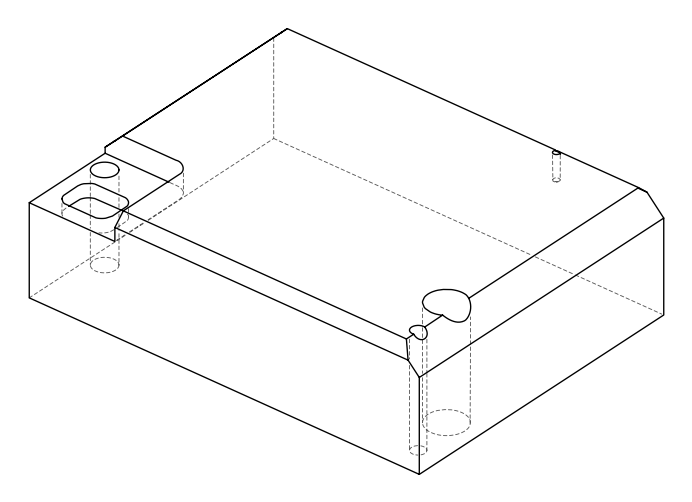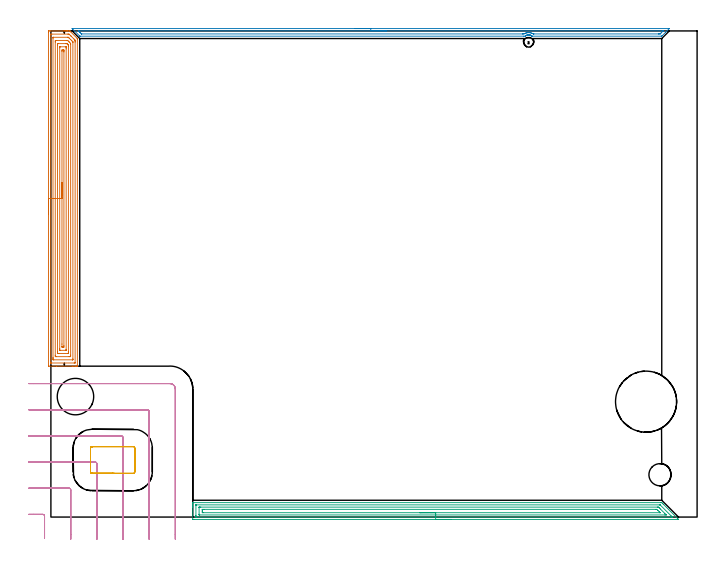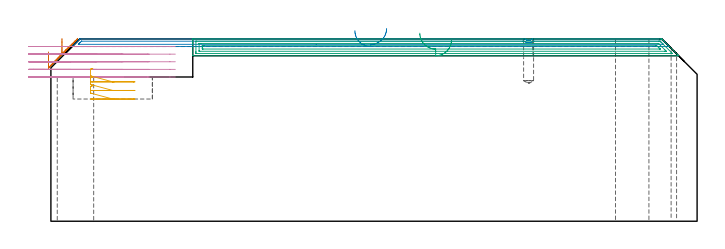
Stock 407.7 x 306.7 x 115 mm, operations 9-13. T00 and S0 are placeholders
(PLAN: 14 operations, 8 tool changes, 63.9 min)
(1 SPOT_DRILL | STEP1HOLE_2 | NXT0321_9005460120000 | 0.03 min | 1 mm3)
(2 SPOT_DRILL_1 | STEP1POCKET | NXT0321_9005460120000 | 0.03 min | 0 mm3)
(3 INDEXABLE_INSERT_DRILL_THROUGH_HOLE_FROM_SOLID | STEP1HOLE_1 | NXT0302_017 | 0.39 min | 47718 mm3)
(4 DRILL_BLIND_HOLE_INTO_CENTER | STEP1HOLE_2 | UGT0301_207 | 0.06 min | 792 mm3)
(5 GUN_DRILL_THROUGH_HOLE | STEP1HOLE_2 | UGT0307_006 | 0.56 min | 6514 mm3)
(6 DRILL_TO_ENLARGE_THROUGH_HOLE | STEP1HOLE_2 | NXT0301_104 | 0.49 min | 10354 mm3)
(7 DRILL_BLIND_HOLE_INTO_CENTER_1 | STEP1POCKET | UGT0301_185 | 0.12 min | 828 mm3)
(8 AREA_MILL | FG_CHAMFER_SURFACE | UGT0205_001 | 19.6 min | 76120 mm3)
(9 AREA_MILL_1 | FG_CHAMFER_SURFACE_1 | UGT0205_001 | 12.08 min | 36293 mm3)
(10 AREA_MILL_2 | FG_CHAMFER_SURFACE_2 | UGT0205_001 | 6.15 min | 4265 mm3)
(11 AREA_MILL_3 | FG_CHAMFER_SURFACE_3 | UGT0205_001 | 9.89 min | 17171 mm3)
(12 MILL_CORNER_NOTCH_RECTANGULAR | CORNER_NOTCH_RECTANGULAR | UGT0201_105 | Follow Part, ap 5.5, ae 75% | 7.18 min | 191849 mm3)
(13 MILL_RECTANGULAR_POCKET | POCKET_RECTANGULAR_STRAIGHT | UGT0201_105 | Follow Part, ap 5.5, ae 75% | 0.94 min | 25266 mm3)
(14 MILL_THROUGH_HOLE_FROM_SOLID_MATERIAL | STEP1HOLE | UGT0201_018 | Circular | 6.44 min | 133054 mm3)
(TOOL NXT0321_9005460120000 | NC Spot Drill, 142deg, 12mm, Carbide, Uncoated | D12 PA142 FL30 Z2)
(TOOL NXT0302_017 | Index. Insert Drill 23mm [880-D2300L25-05] | D23 PA176 FL115 Z2)
(TOOL UGT0301_207 | Twist Drill 9.2 mm | D9.2 PA118 FL80 Z2)
(TOOL UGT0307_006 | Gun Drill 9 mm | D9 PA130 FL24 Z1)
(TOOL NXT0301_104 | Carbide Drill 14mm [860.1-1400-112A1-MM 2214] | D14 PA140 FL123 Z2)
(TOOL UGT0301_185 | Twist Drill 6.3 mm | D6.3 PA118 FL61 Z2)
(TOOL UGT0205_001 | Chamfer Mill 20 x 3 x 45 deg. | D20 FL50 Z2)
(TOOL UGT0201_105 | End Mill 22 mm | D22 FL25 Z2)
(TOOL UGT0201_018 | End mill 30 mm | D30 FL50 Z4)
(OP 9 AREA_MILL_1)
G17 G21 G94 G90
T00 M6
G54
G17 G0 G90 X-1.5 Y190.95 S1061 M3
G43 Z125. H0
Z106.8
G94 G1 Y190.988 Z105.928 F250.
Y191.102 Z105.064
Y191.291 Z104.212
Y191.553 Z103.38
Y191.887 Z102.574
Y192.29 Z101.8
Y192.759 Z101.064
Y193.29 Z100.372
Y193.879 Z99.729
Y194.522 Z99.14
Y195.214 Z98.608
Y195.95 Z98.14
Y196.724 Z97.737
Y197.53 Z97.403
Y198.362 Z97.141
Y199.214 Z96.952
Y200.078 Z96.838
Y200.95 Z96.8
Y305.835
X-1.498 Y306.112 Z96.802
X-1.491 Y306.693 Z96.806
X-1.471 Y306.697 Z96.826
X-0.885 Y306.699 Z97.412
X-0.296 Y306.7 Z98.001
X8.047 Z106.341
X8.654 Z106.952
X8.94 Z107.236
X9.548 Z107.844
X9.833 Z108.129
X10.404 Z108.703
X10.726 Z109.025
X11.848 Y306.699 Z110.148
X11.907 Y306.69 Z110.205
X12.066 Y306.535 Z110.362
X12.191 Y306.409 Z110.49
X12.44 Y306.16 Z110.74
X16.552 Y302.048 Z114.851
X16.698 Y301.895 Z114.987
X16.7 Y301.656 Z115.
Y95.342
X16.697 Y95.21 Z114.988
X16.649 Y95.207 Z114.94
X16.307 Y95.2 Z114.606
X15.767 Z114.066
X15.192 Z113.487
X14.013 Z112.31
X13.405 Z111.699
X3.615 Z101.912
X-1.19 Y95.201 Z97.107
X-1.492 Y95.21 Z96.805
X-1.499 Y95.51 Z96.799
Y95.539
X-1.5 Y200.95 Z96.8
X-0.086 Z98.214
X-0.085 Y304.423 Z98.215
X-0.083 Y304.517 Z98.217
X-0.078 Y304.69 Z98.222
X0.008 Y304.692 Z98.308
X0.531 Y304.699 Z98.831
X10.726 Z109.026
X11.252 Y304.696 Z109.552
X11.431 Y304.69 Z109.731
X11.619 Y304.519 Z109.919
X11.817 Y304.33 Z110.117
X12.512 Y303.638 Z110.812
X12.712 Y303.438 Z111.012
X14.494 Y301.656 Z112.794
X15.192 Y300.947 Z113.492
X15.279 Y300.853 Z113.579
X15.282 Y300.765 Z113.582
X15.284 Y300.673 Z113.584
X15.286 Y299.874 Z113.586
Y299.78
X15.285 Y97.477 Z113.585
X15.283 Y97.383 Z113.583
X15.278 Y97.21 Z113.578
X15.192 Y97.208 Z113.492
X14.669 Y97.201 Z112.969
X0.379 Y97.2 Z98.679
X0.008 Y97.204 Z98.308
X-0.044 Y97.206 Z98.256
X-0.071 Y97.209 Z98.229
X-0.079 Y97.29 Z98.221
X-0.084 Y97.477 Z98.216
X-0.085 Y97.57 Z98.215
X-0.086 Y200.95 Z98.214
X1.328 Z99.628
X1.329 Y302.121 Z99.629
X1.331 Y302.547 Z99.631
X1.333 Y302.662 Z99.633
X1.335 Y302.683 Z99.635
X1.387 Y302.69 Z99.687
X1.488 Y302.695 Z99.788
X1.642 Y302.699 Z99.942
X10.573 Y302.7 Z108.873
X10.726 Y302.698 Z109.026
X10.879 Y302.694 Z109.179
X10.979 Y302.69 Z109.279
X11.043 Y302.645 Z109.343
X11.15 Y302.547 Z109.45
X11.386 Y302.314 Z109.686
X11.619 Y302.082 Z109.919
X12.512 Y301.189 Z110.812
X12.936 Y300.765 Z111.236
X13.405 Y300.292 Z111.705
X13.817 Y299.874 Z112.117
X13.865 Y299.811 Z112.165
X13.867 Y299.757 Z112.167
X13.869 Y299.641 Z112.169
X13.871 Y299.409 Z112.171
Y99.779
X13.869 Y99.353 Z112.169
X13.866 Y99.238 Z112.166
X13.865 Y99.217 Z112.165
X13.813 Y99.21 Z112.113
X13.711 Y99.205 Z112.011
X13.558 Y99.201 Z111.858
X1.795 Z100.095
X1.642 Y99.203 Z99.942
X1.342 Y99.21 Z99.642
X1.335 Y99.353 Z99.635
X1.331 Y99.815 Z99.631
X1.329 Y100.244 Z99.629
X1.328 Y100.709 Z99.628
Y200.95
X2.743 Z101.043
Y299.818
X2.744 Y299.874 Z101.044
X2.76 Y300.693 Z101.06
X3.581 Y300.699 Z101.881
X3.646 Y300.7 Z101.946
X9.898 Z108.198
X10.312 Y300.697 Z108.612
X10.519 Y300.692 Z108.819
X10.543 Y300.69 Z108.843
X10.572 Y300.668 Z108.872
X10.631 Y300.615 Z108.931
X10.726 Y300.524 Z109.026
X11.378 Y299.874 Z109.678
X11.619 Y299.63 Z109.919
X12.258 Y298.982 Z110.558
X12.45 Y298.768 Z110.75
X12.457 Y298.091 Z110.757
Y102.082
X12.456 Y102.026 Z110.756
X12.44 Y101.207 Z110.74
X11.619 Y101.201 Z109.919
X11.554 Y101.2 Z109.854
X3.515 Z101.815
X2.758 Y101.21 Z101.058
X2.744 Y101.971 Z101.044
X2.743 Y102.026 Z101.043
Y200.95
X4.157 Z102.457
Y297.516
X4.161 Y298.091 Z102.461
X4.164 Y298.401 Z102.464
X4.176 Y298.69 Z102.476
X4.474 Y298.695 Z102.774
X4.758 Y298.699 Z103.058
X9.223 Y298.7 Z107.523
X9.833 Y298.694 Z108.133
X10.036 Y298.69 Z108.336
X10.105 Y298.685 Z108.405
X10.16 Y298.634 Z108.46
X10.271 Y298.527 Z108.571
X10.711 Y298.091 Z109.011
X10.945 Y297.856 Z109.245
X10.999 Y297.8 Z109.299
X11.025 Y297.77 Z109.325
X11.034 Y297.756 Z109.334
X11.036 Y297.726 Z109.336
X11.04 Y297.516 Z109.34
X11.043 Y297.2 Z109.343
Y296.884
Y104.384
X11.039 Y103.809 Z109.339
X11.036 Y103.499 Z109.336
X11.024 Y103.21 Z109.324
X10.726 Y103.205 Z109.026
X10.442 Y103.201 Z108.742
X5.084 Y103.2 Z103.384
X4.474 Y103.203 Z102.774
X4.184 Y103.207 Z102.484
X4.163 Y103.217 Z102.463
X4.161 Y103.23 Z102.461
X4.158 Y103.809 Z102.458
X4.157 Y104.125 Z102.457
Y200.95
X5.571 Z103.871
Y296.105
X5.572 Y296.309 Z103.872
X5.576 Y296.652 Z103.876
X5.578 Y296.686 Z103.878
X5.633 Y296.692 Z103.933
X5.738 Y296.697 Z104.038
X5.869 Y296.7 Z104.169
X9.441 Y296.699 Z107.741
X9.582 Y296.694 Z107.882
X9.608 Y296.69 Z107.908
X9.622 Y296.681 Z107.922
X9.624 Y296.652 Z107.924
X9.628 Y296.513 Z107.928
X9.629 Y295.418 Z107.929
Y105.795
X9.628 Y105.591 Z107.928
X9.624 Y105.248 Z107.924
X9.622 Y105.214 Z107.922
X9.567 Y105.208 Z107.867
X9.462 Y105.203 Z107.762
X9.331 Y105.2 Z107.631
X5.758 Y105.201 Z104.058
X5.618 Y105.206 Z103.918
X5.592 Y105.21 Z103.892
X5.578 Y105.219 Z103.878
X5.576 Y105.248 Z103.876
X5.572 Y105.387 Z103.872
X5.571 Y105.591 Z103.871
Y106.279
Y200.95
X6.985 Z105.285
X6.986 Y293.802 Z105.286
X6.991 Y294.526 Z105.291
X6.992 Y294.687 Z105.292
X7.153 Y294.69 Z105.453
X7.875 Y294.697 Z106.175
X8.047 Y294.692 Z106.347
X8.208 Y294.684 Z106.508
X8.211 Y294.526 Z106.511
X8.213 Y294.36 Z106.513
X8.215 Y293.635 Z106.515
Y293.467
X8.214 Y108.098 Z106.514
X8.209 Y107.374 Z106.509
X8.208 Y107.213 Z106.508
X8.047 Y107.21 Z106.347
X7.324 Y107.203 Z105.624
X7.153 Y107.208 Z105.453
X6.992 Y107.216 Z105.292
X6.989 Y107.374 Z105.289
X6.987 Y107.54 Z105.287
X6.985 Y109.156 Z105.285
Y200.95
Y201.822 Z105.323
Y202.687 Z105.437
Y203.538 Z105.626
Y204.37 Z105.888
Y205.176 Z106.222
Y205.95 Z106.625
Y206.686 Z107.094
Y207.378 Z107.625
Y208.021 Z108.214
Y208.61 Z108.857
Y209.142 Z109.55
Y209.61 Z110.285
Y210.013 Z111.059
Y210.347 Z111.865
Y210.609 Z112.697
Y210.798 Z113.549
Y210.912 Z114.414
Y210.95 Z115.285
G0 Z125.
M5
M2
(OP 10 AREA_MILL_2)
G17 G21 G94 G90
T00 M6
G54
G17 G0 G90 X191.8 Y308.2 S1061 M3
G43 Z125. H0
Z120.2
G94 G1 X191.838 Z119.328 F250.
X191.952 Z118.464
X192.141 Z117.612
X192.403 Z116.78
X192.737 Z115.974
X193.14 Z115.2
X193.608 Z114.464
X194.14 Z113.772
X194.729 Z113.129
X195.372 Z112.54
X196.064 Z112.008
X196.8 Z111.54
X197.574 Z111.137
X198.38 Z110.803
X199.212 Z110.541
X200.064 Z110.352
X200.928 Z110.238
X201.8 Z110.2
X390.092
X390.167 Y308.195 Z110.204
X390.181 Y308.192 Z110.205
X390.167 Y308.166 Z110.232
X387.8 Y305.8 Z112.599
X385.535 Y303.536 Z114.864
X385.395 Y303.405 Z114.99
X385.1 Y303.4 Z115.
X303.732
X303.557 Y303.403 Z114.989
X303.45 Y303.486 Z114.912
X303.362 Y303.557 Z114.84
X303.285 Y303.612 Z114.786
X303.176 Y303.689 Z114.709
X302.788 Y303.919 Z114.48
X302.689 Y303.965 Z114.435
X302.571 Y304.018 Z114.381
X302.392 Y304.081 Z114.315
X302.351 Y304.096 Z114.3
X302.124 Y304.159 Z114.238
X302.085 Y304.167 Z114.229
X301.944 Y304.193 Z114.199
X301.894 Y304.204 Z114.19
X301.671 Y304.233 Z114.165
X301.448 Y304.243 Z114.153
X301.274 Y304.239 Z114.157
X301.224 Z114.159
X301.001 Y304.216 Z114.178
X300.977 Y304.212 Z114.181
X300.911 Y304.202 Z114.195
X300.772 Y304.177 Z114.217
X300.752 Y304.172 Z114.221
X300.546 Y304.123 Z114.273
X300.454 Y304.094 Z114.302
X300.383 Y304.072 Z114.327
X300.325 Y304.053 Z114.345
X300.107 Y303.965 Z114.433
X300.011 Y303.917 Z114.483
X299.882 Y303.852 Z114.548
X299.666 Y303.721 Z114.678
X299.46 Y303.574 Z114.826
X299.262 Y303.413 Z114.987
X299.253 Y303.407 Z114.993
X298.372 Y303.4 Z115.
X18.5
X18.205 Y303.405 Z114.99
X18.063 Y303.536 Z114.863
X13.731 Y307.868 Z110.531
X13.566 Y308.033 Z110.364
X13.433 Y308.17 Z110.227
X13.417 Y308.194 Z110.203
X13.433 Y308.199 Z110.199
X201.8 Y308.2 Z110.2
Y306.786 Z111.614
X385.994
X386.087 Y306.785 Z111.615
X386.272 Y306.78 Z111.62
X386.312 Y306.779 Z111.621
X386.309 Y306.77 Z111.63
X386.281 Y306.736 Z111.664
X386.242 Y306.693 Z111.707
X385.1 Y305.55 Z112.85
X384.777 Y305.229 Z113.171
X384.45 Y304.907 Z113.493
X384.368 Y304.83 Z113.57
X384.292 Y304.821 Z113.579
X384.206 Y304.819 Z113.581
X383.404 Y304.814 Z113.586
X383.312
X304.719 Y304.815 Z113.585
X304.627 Y304.817 Z113.583
X304.535 Y304.821 Z113.579
X304.381 Y304.831 Z113.569
X304.237 Y304.907 Z113.493
X303.909 Y305.083 Z113.317
X303.733 Y305.164 Z113.236
X303.305 Y305.335 Z113.065
X302.839 Y305.474 Z112.926
X302.513 Y305.546 Z112.854
X302.136 Y305.609 Z112.791
X302.034 Y305.621 Z112.779
X301.944 Y305.629 Z112.771
X301.569 Y305.649 Z112.751
X301.198 Y305.653 Z112.747
X301.161
X301.125 Y305.651 Z112.749
X301.088 Y305.649 Z112.751
X301.05 Y305.646 Z112.754
X300.697 Y305.61 Z112.79
X300.39 Y305.567 Z112.833
X300.319 Y305.556 Z112.844
X300.243 Y305.54 Z112.86
X300.156 Y305.519 Z112.881
X299.672 Y305.39 Z113.01
X299.262 Y305.246 Z113.154
X299.023 Y305.146 Z113.254
X298.553 Y304.907 Z113.493
X298.431 Y304.844 Z113.556
X298.368 Y304.821 Z113.579
X297.566 Y304.815 Z113.585
X297.474
X19.486
X19.394 Y304.816 Z113.584
X19.302 Y304.819 Z113.581
X19.244 Y304.821 Z113.579
X19.212 Y304.848 Z113.552
X19.148 Y304.907 Z113.493
X18.5 Y305.55 Z112.85
X18.25 Y305.8 Z112.6
X17.606 Y306.445 Z111.955
X17.364 Y306.693 Z111.707
X17.291 Y306.77 Z111.63
X17.421 Y306.779 Z111.621
X17.515 Y306.784 Z111.616
X17.606 Y306.785 Z111.615
X167.414 Y306.786 Z111.614
X201.8
X202.672 Z111.652
X203.536 Z111.766
X204.388 Z111.955
X205.22 Z112.217
X206.026 Z112.551
X206.8 Z112.954
X207.536 Z113.423
X208.228 Z113.954
X208.871 Z114.543
X209.46 Z115.186
X209.992 Z115.878
X210.46 Z116.614
X210.863 Z117.388
X211.197 Z118.194
X211.459 Z119.026
X211.648 Z119.878
X211.762 Z120.743
X211.8 Z121.614
G0 Z125.
M5
M2
(OP 11 AREA_MILL_3)
G17 G21 G94 G90
T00 M6
G54
G17 G0 G90 X252.75 Y-1.5 S1061 M3
G43 Z125. H0
Z114.4
G94 G1 X252.712 Z113.528 F250.
X252.598 Z112.664
X252.409 Z111.812
X252.147 Z110.98
X251.813 Z110.174
X251.41 Z109.4
X250.941 Z108.664
X250.41 Z107.972
X249.821 Z107.329
X249.178 Z106.74
X248.486 Z106.208
X247.75 Z105.74
X246.976 Z105.337
X246.17 Z105.003
X245.338 Z104.741
X244.486 Z104.552
X243.622 Z104.438
X242.75 Z104.4
X90.108
X89.669 Y-1.496 Z104.402
X89.51 Y-1.492 Z104.406
X89.5 Y-1.329 Z104.568
Y6.004 Z111.898
Y6.566 Z112.462
Y6.885 Z112.781
Y7.447 Z113.343
Y7.767 Z113.662
Y8.406 Z114.305
Y8.772 Z114.672
X89.505 Y9.096 Z114.987
X89.508 Y9.097 Z114.988
X89.662 Y9.1 Z115.
X384.68
X385.399 Y9.103 Z114.996
X385.401 Y9.102
X385.8 Y8.701 Z114.6
X386.294 Y8.207 Z114.104
X386.649 Y7.851 Z113.751
X395.55 Y-1.048 Z104.849
X395.989 Y-1.489 Z104.411
X395.996 Y-1.496 Z104.403
X395.993 Y-1.498 Z104.401
X395.987 Y-1.5 Z104.4
X242.75
Y-0.086 Z105.814
X91.893 Y-0.085 Z105.815
X91.81 Y-0.084 Z105.816
X91.528 Y-0.079 Z105.821
X91.51 Y0.013 Z105.913
X91.503 Y0.218 Z106.118
X91.501 Y0.715 Z106.615
X91.5 Y1.103 Z107.003
X91.501 Y7.273 Z113.173
X91.508 Y7.662 Z113.562
X91.511 Y7.68 Z113.58
X91.515 Y7.682 Z113.582
X91.539 Y7.684 Z113.584
X91.589 Y7.685 Z113.585
X91.691 Y7.686 Z113.586
X383.87
X384.275 Y7.684 Z113.584
X384.325 Y7.682 Z113.582
X384.347 Y7.679 Z113.579
X384.376 Y7.663 Z113.563
X384.512 Y7.533 Z113.433
X384.68 Y7.369 Z113.269
X391.335 Y0.715 Z106.615
X391.821 Y0.225 Z106.125
X392.028 Y0.011 Z105.911
X392.099 Y-0.079 Z105.821
X391.821 Y-0.084 Z105.816
X391.739 Y-0.085 Z105.815
X242.75 Y-0.086 Z105.814
Y1.328 Z107.228
X93.949 Y1.329 Z107.229
X93.679 Y1.331 Z107.231
X93.589 Y1.332 Z107.232
X93.525 Y1.335 Z107.235
X93.51 Y1.42 Z107.32
X93.505 Y1.596 Z107.496
X93.501 Y1.772 Z107.672
Y6.004 Z111.904
X93.503 Y6.177 Z112.077
X93.51 Y6.238 Z112.138
X93.518 Y6.265 Z112.165
X93.544 Y6.266 Z112.166
X93.679 Y6.269 Z112.169
X94.3 Y6.271 Z112.171
X94.571
X382.624
X382.895 Y6.268 Z112.168
X383.166 Y6.264 Z112.164
X383.331 Y6.258 Z112.158
X383.418 Y6.175 Z112.075
X383.595 Y6.004 Z111.904
X383.787 Y5.813 Z111.713
X384.479 Y5.122 Z111.022
X387.358 Y2.243 Z108.143
X388.003 Y1.596 Z107.496
X388.251 Y1.345 Z107.245
Y1.333 Z107.233
X387.629 Y1.329 Z107.229
X387.358
X242.75 Y1.328 Z107.228
Y2.743 Z108.643
X96.088
X95.622 Y2.748 Z108.648
X95.518 Y2.749 Z108.649
X95.51 Y2.931 Z108.831
X95.5 Y3.323 Z109.223
Y3.359 Z109.259
Y4.205 Z110.105
Y4.664 Z110.564
X95.502 Y4.769 Z110.669
X95.506 Y4.822 Z110.722
X95.509 Y4.844 Z110.744
X95.527 Y4.85 Z110.75
X95.736 Y4.854 Z110.754
X96.357 Y4.857 Z110.757
X96.625
X381.378
X382.002 Y4.853 Z110.753
X382.278 Y4.85 Z110.75
X382.895 Y4.256 Z110.156
X382.911 Y4.241 Z110.141
X383.792 Y3.359 Z109.259
X384.171 Y2.981 Z108.881
X384.377 Y2.747 Z108.647
X384.371 Y2.746 Z108.646
X384.334 Y2.744 Z108.644
X384.256 Y2.743 Z108.643
X384.1
X242.75
X241.878 Z108.681
X241.013 Z108.795
X240.162 Z108.983
X239.33 Z109.246
X238.524 Z109.58
X237.75 Z109.982
X237.014 Z110.451
X236.322 Z110.982
X235.679 Z111.572
X235.09 Z112.215
X234.558 Z112.907
X234.09 Z113.643
X233.687 Z114.416
X233.353 Z115.222
X233.091 Z116.054
X232.902 Z116.906
X232.788 Z117.771
X232.75 Z118.643
G0 Z125.
M5
M2
(OP 12 MILL_CORNER_NOTCH_RECTANGULAR)
G17 G21 G94 G90
T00 M6
G54
G17 G0 G90 X-4. Y-13.247 S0 M3
G43 Z125.023 H0
Z110.218
G94 G1 Y-10.247 F250.
Y0.607 F500.
G3 X-5.093 Y1.7 R1.1
G1 X-11.
X-14. F250.
G0 Z125.023
X12.5 Y-14.
Z110.218
G1 Y-11.
Y17.106 F500.
G3 X11.406 Y18.2 R1.1
G1 X-11.
X-14. F250.
G0 Z125.023
X29. Y-14.
Z110.218
G1 Y-11.
Y33.606 F500.
G3 X27.906 Y34.7 R1.1
G1 X-11.
X-14. F250.
G0 Z125.023
X45.5 Y-14.
Z110.218
G1 Y-11.
Y50.105 F500.
G3 X44.405 Y51.2 R1.1
G1 X-11.
X-14. F250.
G0 Z125.023
X62. Y-14.
Z110.218
G1 Y-11.
Y66.605 F500.
G3 X60.905 Y67.7 R1.1
G1 X-11.
X-14. F250.
G0 Z125.023
X78.5 Y-14.
Z110.218
G1 Y-11.
Y80.8 F500.
G3 X75.1 Y84.2 R3.4
G1 X-11.
X-14. F250.
G0 Z125.023
X-4. Y-13.247
Z105.414
G1 Y-10.247
Y0.607 F500.
G3 X-5.093 Y1.7 R1.1
G1 X-11.
X-14. F250.
G0 Z125.023
X12.5 Y-14.
Z105.414
G1 Y-11.
Y17.106 F500.
G3 X11.406 Y18.2 R1.1
G1 X-11.
X-14. F250.
G0 Z125.023
X29. Y-14.
Z105.414
G1 Y-11.
Y33.606 F500.
G3 X27.906 Y34.7 R1.1
G1 X-11.
X-14. F250.
G0 Z125.023
X45.5 Y-14.
Z105.414
G1 Y-11.
Y50.105 F500.
G3 X44.405 Y51.2 R1.1
G1 X-11.
X-14. F250.
G0 Z125.023
X62. Y-14.
Z105.414
G1 Y-11.
Y66.605 F500.
G3 X60.905 Y67.7 R1.1
G1 X-11.
X-14. F250.
G0 Z125.023
X78.5 Y-14.
Z105.414
G1 Y-11.
Y80.8 F500.
G3 X75.1 Y84.2 R3.4
G1 X-11.
X-14. F250.
G0 Z125.023
X-4. Y-13.247
Z100.609
G1 Y-10.247
Y0.607 F500.
G3 X-5.093 Y1.7 R1.1
G1 X-11.
X-14. F250.
G0 Z125.023
X12.5 Y-14.
Z100.609
G1 Y-11.
Y17.106 F500.
G3 X11.406 Y18.2 R1.1
G1 X-11.
X-14. F250.
G0 Z125.023
X29. Y-14.
Z100.609
G1 Y-11.
Y33.606 F500.
G3 X27.906 Y34.7 R1.1
G1 X-11.
X-14. F250.
G0 Z125.023
X45.5 Y-14.
Z100.609
G1 Y-11.
Y50.105 F500.
G3 X44.405 Y51.2 R1.1
G1 X-11.
X-14. F250.
G0 Z125.023
X62. Y-14.
Z100.609
G1 Y-11.
Y66.605 F500.
G3 X60.905 Y67.7 R1.1
G1 X-11.
X-14. F250.
G0 Z125.023
X78.5 Y-14.
Z100.609
G1 Y-11.
Y80.8 F500.
G3 X75.1 Y84.2 R3.4
G1 X-11.
X-14. F250.
G0 Z125.023
X-4. Y-13.247
Z95.805
G1 Y-10.247
Y0.607 F500.
G3 X-5.093 Y1.7 R1.1
G1 X-11.
X-14. F250.
G0 Z125.023
X12.5 Y-14.
Z95.805
G1 Y-11.
Y17.106 F500.
G3 X11.406 Y18.2 R1.1
G1 X-11.
X-14. F250.
G0 Z125.023
X29. Y-14.
Z95.805
G1 Y-11.
Y33.606 F500.
G3 X27.906 Y34.7 R1.1
G1 X-11.
X-14. F250.
G0 Z125.023
X45.5 Y-14.
Z95.805
G1 Y-11.
Y50.105 F500.
G3 X44.405 Y51.2 R1.1
G1 X-11.
X-14. F250.
G0 Z125.023
X62. Y-14.
Z95.805
G1 Y-11.
Y66.605 F500.
G3 X60.905 Y67.7 R1.1
G1 X-11.
X-14. F250.
G0 Z125.023
X78.5 Y-14.
Z95.805
G1 Y-11.
Y80.8 F500.
G3 X75.1 Y84.2 R3.4
G1 X-11.
X-14. F250.
G0 Z125.023
X-4. Y-13.247
Z91.
G1 Y-10.247
Y0.607 F500.
G3 X-5.093 Y1.7 R1.1
G1 X-11.
X-14. F250.
G0 Z125.023
X12.5 Y-14.
Z91.
G1 Y-11.
Y17.106 F500.
G3 X11.406 Y18.2 R1.1
G1 X-11.
X-14. F250.
G0 Z125.023
X29. Y-14.
Z91.
G1 Y-11.
Y33.606 F500.
G3 X27.906 Y34.7 R1.1
G1 X-11.
X-14. F250.
G0 Z125.023
X45.5 Y-14.
Z91.
G1 Y-11.
Y50.105 F500.
G3 X44.405 Y51.2 R1.1
G1 X-11.
X-14. F250.
G0 Z125.023
X62. Y-14.
Z91.
G1 Y-11.
Y66.605 F500.
G3 X60.905 Y67.7 R1.1
G1 X-11.
X-14. F250.
G0 Z125.023
X78.5 Y-14.
Z91.
G1 Y-11.
Y80.8 F500.
G3 X75.1 Y84.2 R3.4
G1 X-11.
X-14. F250.
G0 Z125.023
M5
M2
(OP 13 MILL_RECTANGULAR_POCKET)
G17 G21 G94 G90
T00 M6
G54
G17 G0 G90 X26.467 Y44.4 S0 M3
G43 Z125.023 H0
Z96.353
G94 G1 X26. Z96.228 F250.
X25.9 Z96.201
X25.633 Y44.336 Z96.127
X25.393 Y44.201 Z96.053
X25.199 Y44.007 Z95.98
X25.064 Y43.767 Z95.906
X25. Y43.5 Z95.833
Y28.5 Z91.813
X25.064 Y28.233 Z91.74
X25.199 Y27.993 Z91.666
X25.393 Y27.799 Z91.592
X25.633 Y27.664 Z91.519
X25.9 Y27.6 Z91.445
X26. Z91.418
X39. Z87.935
X52. F500.
G3 X53. Y28.6 R1.
G1 Y43.4
G3 X52. Y44.4 R1.
G1 X26.
G3 X25. Y43.4 R1.
G1 Y28.6
G3 X26. Y27.6 R1.
G1 X39.
X40.
G0 X26.467 Y44.4 Z90.935
G1 X26. Z90.81 F250.
X25.9 Z90.783
X25.633 Y44.336 Z90.71
X25.393 Y44.201 Z90.636
X25.199 Y44.007 Z90.562
X25.064 Y43.767 Z90.489
X25. Y43.5 Z90.415
Y28.5 Z86.396
X25.064 Y28.233 Z86.322
X25.199 Y27.993 Z86.249
X25.393 Y27.799 Z86.175
X25.633 Y27.664 Z86.101
X25.9 Y27.6 Z86.028
X26. Z86.001
X39. Z82.518
X52. F500.
G3 X53. Y28.6 R1.
G1 Y43.4
G3 X52. Y44.4 R1.
G1 X26.
G3 X25. Y43.4 R1.
G1 Y28.6
G3 X26. Y27.6 R1.
G1 X39.
X40.
G0 X26.467 Y44.4 Z85.518
G1 X26. Z85.392 F250.
X25.9 Z85.366
X25.633 Y44.336 Z85.292
X25.393 Y44.201 Z85.218
X25.199 Y44.007 Z85.145
X25.064 Y43.767 Z85.071
X25. Y43.5 Z84.998
Y28.5 Z80.978
X25.064 Y28.233 Z80.905
X25.199 Y27.993 Z80.831
X25.393 Y27.799 Z80.757
X25.633 Y27.664 Z80.684
X25.9 Y27.6 Z80.61
X26. Z80.583
X39. Z77.1
X52. F500.
G3 X53. Y28.6 R1.
G1 Y43.4
G3 X52. Y44.4 R1.
G1 X26.
G3 X25. Y43.4 R1.
G1 Y28.6
G3 X26. Y27.6 R1.
G1 X39.
X40.
G0 Z125.023
M5
M2
